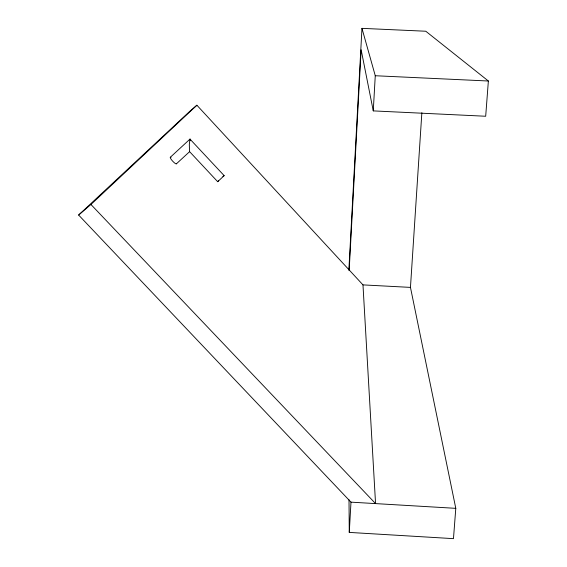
<?xml version="1.0" encoding="UTF-8"?>
<svg xmlns="http://www.w3.org/2000/svg" width="567" height="567" viewBox="0 0 567 567"><rect width="100%" height="100%" fill="white"/><g stroke="black" fill="none" stroke-linecap="round" stroke-linejoin="round"><path stroke-width="0.85" d="M224.156 175.635L217.693 181.702L189.527 151.566L189.321 144.365L189.988 139.106L224.156 175.635L222.916 176.543M348.847 270.246L361.966 28.35L425.774 31.235L488.371 81.01L485.685 116.249L373.263 110.891L361.144 49.776L349.187 269.97M421.862 112.72L410.458 287.391L455.79 508.337L453.472 538.65L349.265 532.406L350.987 502.149L78.629 215.035L189.576 111.501L196.891 105.221L362.979 284.889L375.56 503.602L90.94 204.481L78.629 215.035M373.263 110.891L375.269 75.737L361.966 28.35M217.693 181.702L218.359 180.823M90.94 204.481L196.891 105.221M170.306 157.279L189.988 139.106M176.422 163.799L189.662 151.602M375.269 75.737L488.371 81.01M362.979 284.889L410.458 287.391M350.987 502.149L455.79 508.337M190.122 139.156L190.335 140.496M349.003 499.747L349.265 532.406M176.479 163.509A4.472 0.928 47.1 0 1 172.347 160.815A4.472 0.928 47.1 0 1 171.028 157.371"/></g></svg>
